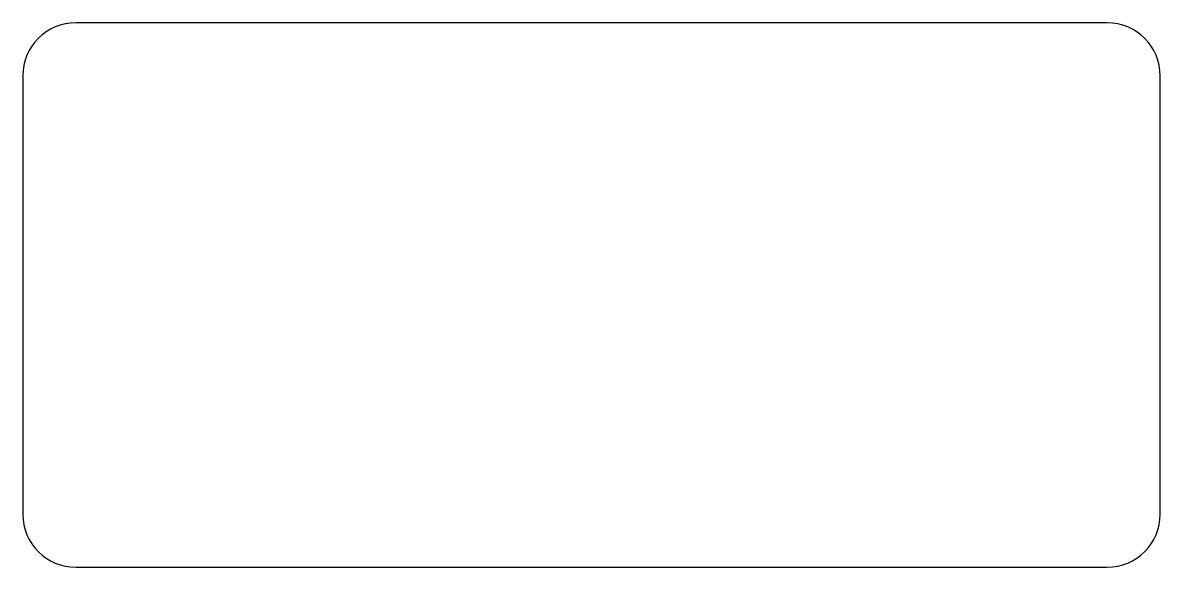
# Model space of a CAD drawing. Header units: millimetres. Extents: x -351.5 to -255.5, y 141 to 187.
import ezdxf

# ---------------------------------------------------------------- set-up
doc = ezdxf.new("R2010")
doc.units = ezdxf.units.MM
doc.layers.get('0').update_dxf_attribs({"linetype": 'CONTINUOUS'})

msp = doc.modelspace()

# ---------------------------------------------------------------- linework, layer by layer
msp.add_lwpolyline([(-255.5, 182.50021, 0.41421356), (-260, 187.00021), (-347, 187.00021, 0.41421356), (-351.5, 182.50021), (-351.5, 145.50021, 0.41421356), (-347, 141.00021), (-260, 141.00021, 0.41421356), (-255.5, 145.50021)], format="xyb", close=True)

doc.saveas('drawing.dxf')
